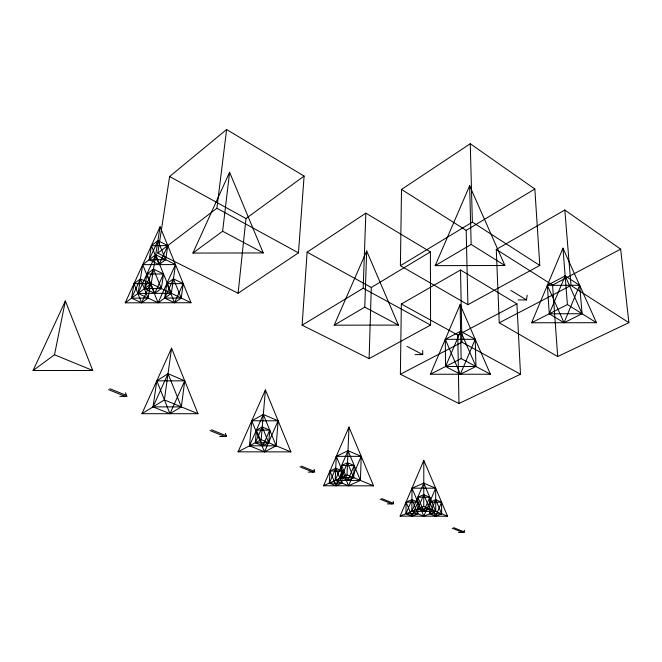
<?xml version="1.0" encoding="UTF-8"?>
<svg xmlns="http://www.w3.org/2000/svg" width="662" height="662" viewBox="0 0 662 662"><rect width="100%" height="100%" fill="white"/><g stroke="black" fill="none" stroke-linecap="round" stroke-linejoin="round"><path stroke-width="0.99" d="M400.113 516.128L423.754 506.455L423.812 460.338L447.545 516.228L400.113 516.128L423.812 460.338M400.394 265.702L401.511 189.431L470.252 143.745L534.846 189.018L539.803 265.437L467.902 304.694L400.394 265.702L472.378 222.118L470.252 143.745M400.378 374.245L401.346 304.015L460.52 269.997L516.931 303.866L520.498 374.229L458.956 403.497L400.378 374.245L461.935 342.213L520.498 374.229M369.106 358.638L371.299 287.482L430.399 251.899L365.846 213.139L307.118 252.164L302.12 325.199L369.106 358.638L430.581 325.067L430.399 251.899M334.186 325.166L364.77 307.135L366.69 250.989L398.416 325.1L334.186 325.166L366.69 250.989M302.12 325.199L363.181 288.227L365.846 213.139M323.561 485.759L347.037 474.944L348.965 427.064L373.55 485.834L323.561 485.759L348.965 427.064M464.36 530.221L464.194 532.48L458.443 532.463M298.463 252.851L304.098 176.059L226.611 129.52L169.629 176.506L157.804 253.149L238.097 293.233L298.463 252.851L216.888 208.257L157.804 253.149M238.063 451.832L261.159 439.667L265.421 389.918L290.899 451.881L238.063 451.832L265.421 389.918M238.097 293.233L245.991 218.526L304.098 176.059M192.907 253.074L222.622 231.237L229.606 172.277L263.236 252.925L192.907 253.074L229.606 172.277M216.888 208.257L226.611 129.52M518.181 299.944L526.53 299.936L527.151 295.194M141.941 413.692L164.391 399.914L171.566 348.187L197.979 413.717L141.941 413.692L171.566 348.187M125.217 302.815L151.234 283.692L160.08 226.752L191.012 302.733L125.217 302.815L160.08 226.752M33.1 370.505L54.499 354.774L65.364 300.962L92.746 370.488L33.1 370.505L65.364 300.962M531.611 322.766L562.965 248.151L596.437 322.7L531.611 322.766L567.408 304.561L596.437 322.7M417.896 502.152L411.963 516.153L405.947 513.745L406.063 502.127L411.913 499.686L417.896 502.152L406.063 502.127L411.963 516.153L417.846 513.77L417.813 497.212L423.771 494.721L429.762 497.236L429.762 513.795L435.679 516.203L441.67 513.82L441.579 502.193L435.695 499.727L429.737 502.177L435.679 516.203L441.579 502.193L429.737 502.177M417.763 508.913L423.771 494.721L429.779 508.929L423.788 511.362L417.763 508.913L429.779 508.929M430.366 374.245L460.115 304.636L490.426 374.229L430.366 374.245L461.141 358.597L490.426 374.229M435.191 265.636L469.639 185.749L504.891 265.503L435.191 265.636L471.17 244.427L469.639 185.749M467.902 304.694L466.172 230.368L534.846 189.018M496.285 249.433L564.818 210.028L620.658 249.16L628.9 322.667L557.677 356.545L499.247 322.799L496.285 249.433L552.571 285.074L557.677 356.545M401.346 304.015L457.773 335.071L516.931 303.866M552.571 285.074L620.658 249.16M499.247 322.799L570.992 285.463L628.9 322.667M415.016 354.592L422.728 354.592L422.704 350.521M119.822 396.373L127.013 396.373L125.366 392.789M219.701 436.506L226.462 436.515L225.436 433.362M308.277 472.114L314.673 472.122L314.127 469.317M387.378 503.906L393.435 503.914L393.278 501.407M108.502 389.628L125.209 396.373M210.011 430.565L224.774 436.515M299.944 466.826L313.076 472.122M380.162 499.173L391.921 503.914M452.171 528.202L462.755 532.471M109.875 388.718L126.599 395.479M211.443 429.762L226.205 435.728M301.4 466.114L314.533 471.418M381.635 498.536L393.393 503.286M453.644 527.639L464.236 531.917M54.499 354.774L92.746 370.488M164.391 399.914L197.979 413.717M261.159 439.667L290.899 451.881M347.037 474.944L373.55 485.834M423.754 506.455L447.545 516.228M151.234 283.692L191.012 302.733M407.064 346.416L422.728 354.592M222.622 231.237L263.236 252.925M364.77 307.135L398.416 325.1M363.181 288.227L430.581 325.067M169.629 176.506L245.991 218.526M307.118 252.164L371.299 287.482M510.882 290.419L526.53 299.936M471.17 244.427L504.891 265.503M401.511 189.431L466.172 230.368M472.378 222.118L539.803 265.437M564.818 210.028L570.992 285.463M562.965 248.151L567.408 304.561M460.52 269.997L461.935 342.213M460.115 304.636L461.141 358.597M457.773 335.071L458.956 403.497M411.996 488.167L411.83 511.337L423.821 516.178L435.753 511.387L435.637 488.2L423.779 483.128L411.996 488.167L423.821 516.178L435.637 488.2L411.996 488.167M361.22 456.358L360.418 480.438L348.551 485.792L335.187 480.405L336.296 456.333L348.013 450.706L361.22 456.358L348.551 485.792L336.296 456.333L361.22 456.358M354.203 465.552L353.756 477.699L347.798 480.422L341.079 477.683L341.609 465.535L347.525 462.746L354.203 465.552L347.798 480.422L341.609 465.535L354.203 465.552M342.411 471.038L341.898 483.111L336.056 485.776L329.345 483.094L329.941 471.021L335.75 468.291L342.411 471.038L336.056 485.776L329.941 471.021L342.411 471.038M278.123 420.8L276.178 445.832L264.469 451.856L249.491 445.807L251.783 420.784L263.319 414.47L278.123 420.8L264.469 451.856L251.783 420.784L278.123 420.8M269.74 430.126L268.706 442.77L262.831 445.824L255.3 442.754L256.417 430.118L262.251 426.982L269.74 430.126L262.831 445.824L256.417 430.118L269.74 430.126M184.731 380.84L181.363 406.89L169.952 413.7L153.046 406.882L156.803 380.84L168.024 373.691L184.731 380.84L169.952 413.7L156.803 380.84L184.731 380.84M183.233 283.617L181.247 298.057L174.545 302.749L164.689 298.082L166.807 283.65L173.444 278.843L183.233 283.617L174.545 302.749L166.807 283.65L183.233 283.617M175.48 264.585L171.367 293.332L158.094 302.774L138.06 293.382L142.711 264.651L155.727 254.754L175.48 264.585L158.094 302.774L142.711 264.651L175.48 264.585M163.531 274.002L161.363 288.541L154.709 293.357L144.606 288.566L146.906 274.035L153.501 269.111L163.531 274.002L154.709 293.357L146.906 274.035L163.531 274.002M167.767 245.635L165.665 259.703L159.095 264.618L149.182 259.736L151.408 245.668L157.92 240.645L167.767 245.635L159.095 264.618L151.408 245.668L167.767 245.635M150.39 283.675L148.139 298.107L141.651 302.791L131.597 298.123L133.972 283.7L140.402 278.901L150.39 283.675L141.651 302.791L133.972 283.7L150.39 283.675M579.631 285.281L564.007 322.733L549.286 313.78L547.342 285.33L565.149 275.905L579.631 285.281L582.097 313.738L564.007 322.733L547.342 285.33L579.631 285.281M565.149 275.905L549.286 313.78L582.097 313.738L565.149 275.905M435.695 499.727L429.762 513.795L441.67 513.82L435.695 499.727M411.913 499.686L405.947 513.745L417.846 513.77L411.913 499.686M423.779 483.128L411.83 511.337L435.753 511.387L423.779 483.128M429.762 497.236L423.788 511.362L417.813 497.212L429.762 497.236M460.62 331.215L445.576 366.508L460.38 374.237L475.945 366.5L475.217 339.308L460.62 331.215L445.286 339.325L445.576 366.508L475.945 366.5L460.62 331.215M475.217 339.308L460.38 374.237L445.286 339.325L475.217 339.308M348.013 450.706L335.187 480.405L360.418 480.438L348.013 450.706M347.525 462.746L341.079 477.683L353.756 477.699L347.525 462.746M335.75 468.291L329.345 483.094L341.898 483.111L335.75 468.291M263.319 414.47L249.491 445.807L276.178 445.832L263.319 414.47M262.251 426.982L255.3 442.754L268.706 442.77L262.251 426.982M168.024 373.691L153.046 406.882L181.363 406.89L168.024 373.691M173.444 278.843L164.689 298.082L181.247 298.057L173.444 278.843M140.402 278.901L131.597 298.123L148.139 298.107L140.402 278.901M157.92 240.645L149.182 259.736L165.665 259.703L157.92 240.645M155.727 254.754L138.06 293.382L171.367 293.332L155.727 254.754M153.501 269.111L144.606 288.566L161.363 288.541L153.501 269.111"/></g></svg>
